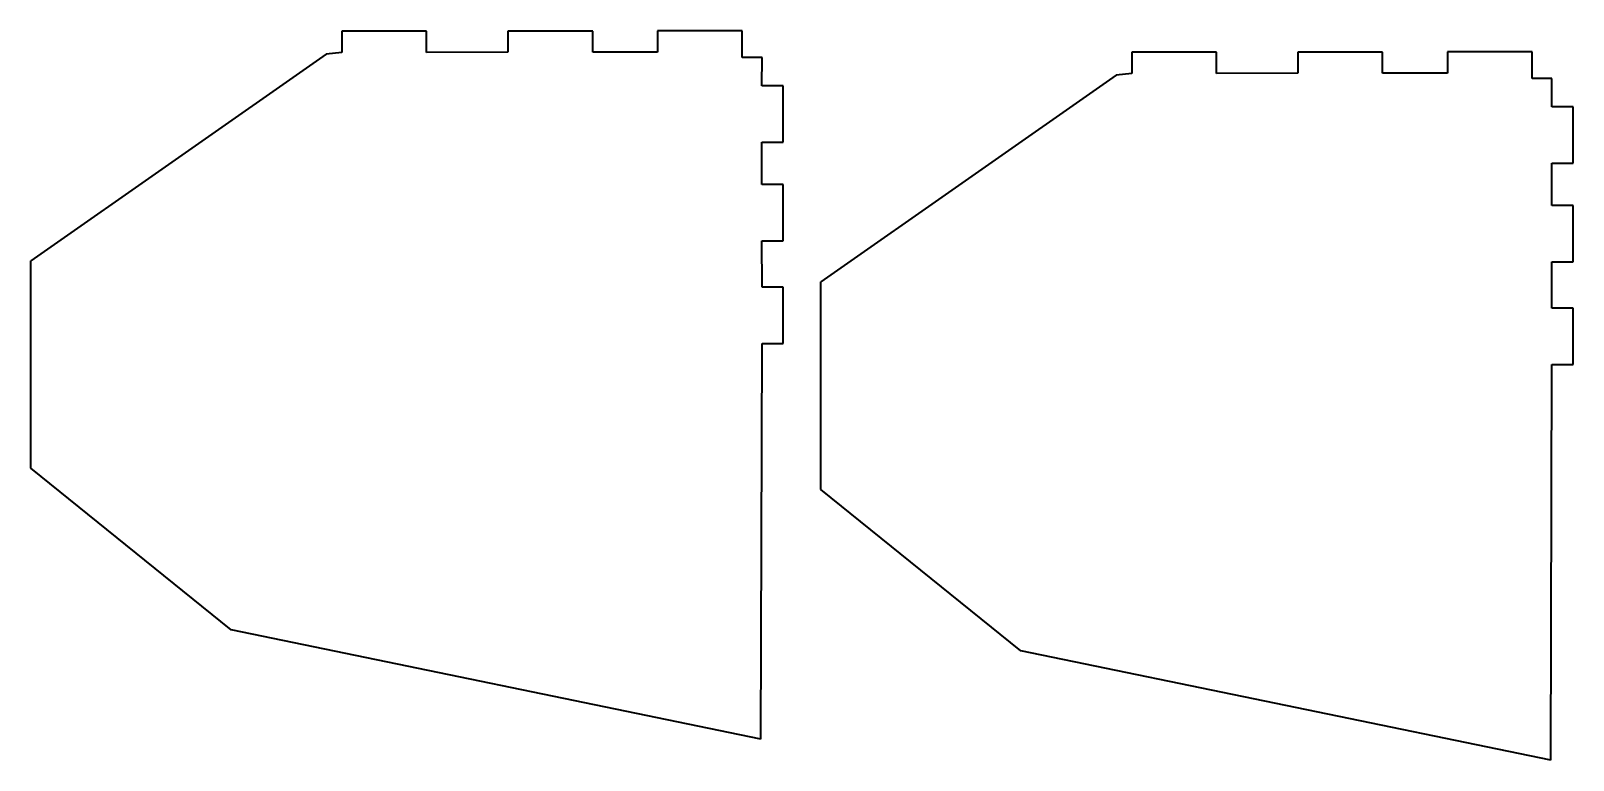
# Model space of a CAD drawing. Header units: inches. Extents: x 22 to 386, y 59 to 231.
import ezdxf

# ---------------------------------------------------------------- set-up
doc = ezdxf.new("R2010")
doc.units = ezdxf.units.IN
doc.header["$MEASUREMENT"] = 0
doc.layers.add('Layer 1', color=7, linetype='Continuous')

msp = doc.modelspace()

# ---------------------------------------------------------------- linework, layer by layer
at = {"layer": 'Layer 1', "color": 7, "lineweight": 35}
for points in [[(115.24, 230.62), (95.24, 230.6)], [(95.24, 230.6), (95.24, 225.59)], [(115.24, 225.62), (115.24, 230.62)], [(154.39, 230.67), (134.39, 230.64)], [(134.39, 230.64), (134.4, 225.64)], [(154.4, 225.67), (154.39, 230.67)], [(189.67, 230.71), (169.67, 230.69)], [(169.67, 230.69), (169.68, 225.69)], [(189.67, 224.44), (189.67, 230.71)], [(95.24, 225.59), (91.55, 225.24)], [(134.4, 225.64), (115.24, 225.62)], [(169.68, 225.69), (154.4, 225.67)], [(301.48, 225.66), (281.48, 225.64)], [(281.48, 225.64), (281.48, 220.64)], [(301.48, 220.66), (301.48, 225.66)], [(340.64, 225.71), (320.64, 225.69)], [(320.64, 225.69), (320.64, 220.69)], [(340.64, 220.71), (340.64, 225.71)], [(375.91, 225.75), (355.91, 225.73)], [(355.91, 225.73), (355.92, 220.73)], [(375.91, 219.48), (375.91, 225.75)], [(91.55, 225.24), (21.92, 176.48)], [(194.32, 224.44), (189.67, 224.44)], [(194.3, 217.75), (194.32, 224.44)], [(277.79, 220.28), (208.16, 171.53)], [(281.48, 220.64), (277.79, 220.28)], [(320.64, 220.69), (301.48, 220.66)], [(355.92, 220.73), (340.64, 220.71)], [(380.57, 219.48), (375.91, 219.48)], [(380.54, 212.8), (380.57, 219.48)], [(199.3, 217.75), (194.3, 217.75)], [(199.3, 204.48), (199.3, 217.75)], [(385.54, 212.8), (380.54, 212.8)], [(385.54, 199.52), (385.54, 212.8)], [(194.3, 194.43), (194.3, 204.48)], [(194.3, 204.48), (199.3, 204.48)], [(380.54, 189.48), (380.54, 199.52)], [(380.54, 199.52), (385.54, 199.52)], [(199.3, 194.43), (194.3, 194.43)], [(199.3, 181.16), (199.3, 194.43)], [(385.54, 189.48), (380.54, 189.48)], [(385.54, 176.2), (385.54, 189.48)], [(194.32, 170.22), (194.3, 181.16)], [(194.3, 181.16), (199.3, 181.16)], [(21.92, 127.5), (21.92, 176.48)], [(380.57, 165.26), (380.54, 176.2)], [(380.54, 176.2), (385.54, 176.2)], [(208.16, 122.54), (208.16, 171.53)], [(199.32, 170.22), (194.32, 170.22)], [(199.32, 156.95), (199.32, 170.22)], [(385.57, 165.26), (380.57, 165.26)], [(385.57, 151.99), (385.57, 165.26)], [(194.06, 63.6), (194.32, 156.95)], [(194.32, 156.95), (199.32, 156.95)], [(380.3, 58.65), (380.57, 151.99)], [(380.57, 151.99), (385.57, 151.99)], [(69.12, 89.36), (21.92, 127.5)], [(255.36, 84.41), (208.16, 122.54)], [(194.06, 63.6), (69.12, 89.36)], [(380.3, 58.65), (255.36, 84.41)]]:
    msp.add_lwpolyline(points, dxfattribs=at)

doc.saveas('drawing.dxf')
